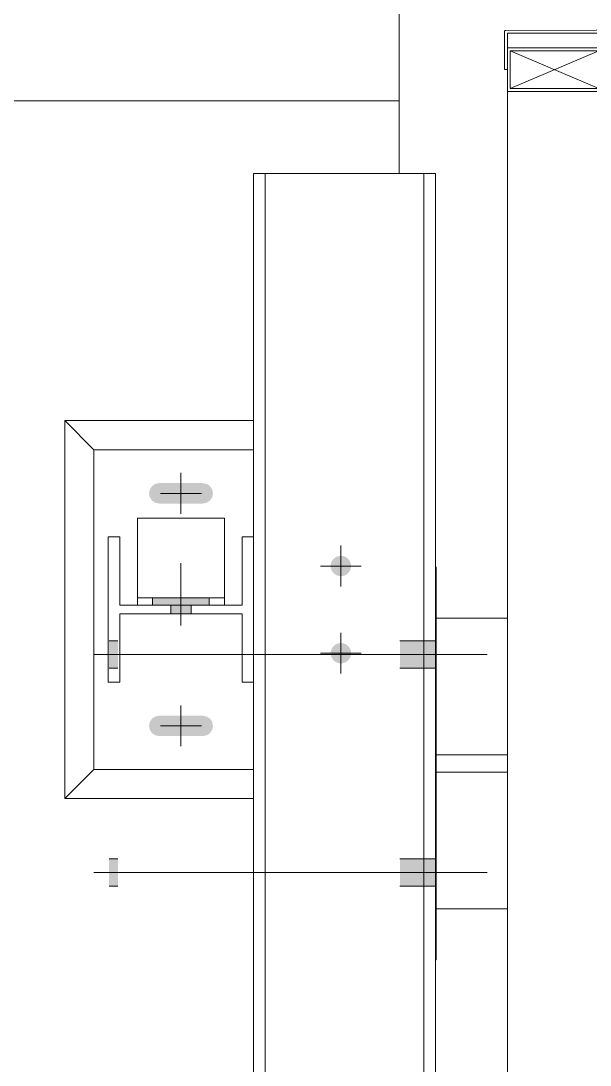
# Model space of a CAD drawing. Header units: millimetres. Extents: x -220592 to 404889, y -217665 to 38245.
# Drawn here: x 7651.98 to 7655.9, y -48064.16 to -48056.97 of the extents above; entities that cross this region are included whole.
import ezdxf

# ---------------------------------------------------------------- set-up
doc = ezdxf.new("R2010")
doc.units = ezdxf.units.MM
doc.linetypes.add('XKITLINE00', pattern=[0])
doc.layers.add('000 - 0_HIDE_OBJ_FRAMING_DEF_SUB_1', color=7, linetype='Continuous')
doc.layers.add('Part', color=7, linetype='Continuous', lineweight=0)

# ---------------------------------------------------------------- blocks, each defined once
blk = doc.blocks.new('*A13471')
at = {"layer": '000 - 0_HIDE_OBJ_FRAMING_DEF_SUB_1', "color": 7, "linetype": 'XKITLINE00', "lineweight": 0}
blk.add_line((-83.063284, 152.190805), (-83.063283, 152.690388), dxfattribs=at)
blk = doc.blocks.new('*A13472')
at = {"layer": '000 - 0_HIDE_OBJ_FRAMING_DEF_SUB_1', "color": 7, "linetype": 'XKITLINE00', "lineweight": 0}
blk.add_line((-83.063349, 152.190805), (-83.063349, 152.690388), dxfattribs=at)
blk = doc.blocks.new('*A14400')
at = {"layer": '000 - 0_HIDE_OBJ_FRAMING_DEF_SUB_1', "color": 7, "linetype": 'XKITLINE00', "lineweight": 0}
for p, q in [((-82.813213, 152.190805), (-84.063213, 152.190805)), ((-84.063213, 152.190805), (-84.063213, 149.690805)), ((-83.983213, 124.940805), (-83.983213, 152.190805)), ((-82.893213, 124.940805), (-82.893213, 152.190805)), ((-82.813213, 124.940805), (-82.813213, 152.190805)), ((-84.063213, 128.690805), (-84.063213, 148.690805))]:
    blk.add_line(p, q, dxfattribs=at)
blk = doc.blocks.new('*A14401')
at = {"layer": 'Part', "color": 7, "linetype": 'XKITLINE00', "lineweight": 0}
blk.add_line((-82.318045, 139.556249), (-82.318045, 152.756135), dxfattribs=at)
blk = doc.blocks.new('*A14403')
at = {"layer": 'Part', "color": 7, "linetype": 'XKITLINE00', "lineweight": 0}
for p, q in [((-82.807633, 149.482071), (-82.813213, 149.482071)), ((-82.807633, 146.782071), (-82.807633, 149.482071)), ((-82.813213, 146.782071), (-82.807633, 146.782071))]:
    blk.add_line(p, q, dxfattribs=at)
blk = doc.blocks.new('*A14404')
at = {"layer": '000 - 0_HIDE_OBJ_FRAMING_DEF_SUB_1', "color": 7, "linetype": 'XKITLINE00', "lineweight": 0}
for p, q in [((-85.163213, 150.290805), (-85.163213, 148.090805)), ((-85.163213, 150.290805), (-84.063213, 150.290805)), ((-85.163213, 148.090805), (-84.063213, 148.090805))]:
    blk.add_line(p, q, dxfattribs=at)
blk = doc.blocks.new('*A14405')
at = {"layer": '000 - 0_HIDE_OBJ_FRAMING_DEF_SUB_1', "color": 7, "linetype": 'XKITLINE00', "lineweight": 0}
for p, q in [((-85.363213, 150.490805), (-85.163213, 150.290805)), ((-85.363213, 147.890805), (-85.363213, 150.490805)), ((-85.363213, 150.490805), (-84.063213, 150.490805)), ((-85.163213, 148.090805), (-85.363213, 147.890805)), ((-85.363213, 147.890805), (-84.063213, 147.890805))]:
    blk.add_line(p, q, dxfattribs=at)
blk = doc.blocks.new('*A14406')
at = {"layer": '000 - 0_HIDE_OBJ_FRAMING_DEF_SUB_1', "color": 7, "linetype": 'XKITLINE00', "lineweight": 0}
for p, q in [((-84.863213, 149.820805), (-84.863213, 149.220805)), ((-84.263213, 149.820805), (-84.863213, 149.820805)), ((-84.263213, 149.220805), (-84.263213, 149.820805)), ((-84.863213, 149.270805), (-84.263213, 149.270805))]:
    blk.add_line(p, q, dxfattribs=at)
blk = doc.blocks.new('*A14407')
at = {"layer": '000 - 0_HIDE_OBJ_FRAMING_DEF_SUB_1'}
for points in [[(-84.3682, 149.2708), (-84.3682, 149.2208), (-84.7582, 149.2208), (-84.7582, 149.2708)], [(-84.4932, 149.2208), (-84.4932, 149.1608), (-84.6332, 149.1608), (-84.6332, 149.2208)]]:
    blk.add_hatch(color=7, dxfattribs=at).paths.add_polyline_path(points, flags=17)
at = {"layer": '000 - 0_HIDE_OBJ_FRAMING_DEF_SUB_1', "color": 7, "linetype": 'XKITLINE00', "lineweight": 0}
for p, q in [((-84.5632, 149.0816), (-84.5632, 149.5108)), ((-84.7582, 149.2208), (-84.7582, 149.2708)), ((-84.3682, 149.2208), (-84.3682, 149.2708)), ((-84.6332, 149.1608), (-84.6332, 149.2208)), ((-84.4932, 149.1608), (-84.4932, 149.2208))]:
    blk.add_line(p, q, dxfattribs=at)
blk = doc.blocks.new('*A14408')
at = {"layer": '000 - 0_HIDE_OBJ_FRAMING_DEF_SUB_1'}
for points in [[(-83.4564, 149.5605), (-83.4496, 149.5595), (-83.4429, 149.5578), (-83.4364, 149.5555), (-83.4302, 149.5525), (-83.4243, 149.549), (-83.4188, 149.5449), (-83.4137, 149.5403), (-83.4091, 149.5352), (-83.405, 149.5297), (-83.4015, 149.5238), (-83.3985, 149.5176), (-83.3962, 149.5111), (-83.3946, 149.5045), (-83.3936, 149.4977), (-83.3932, 149.4908), (-83.3936, 149.4839), (-83.3946, 149.4771), (-83.3962, 149.4705), (-83.3985, 149.464), (-83.4015, 149.4578), (-83.405, 149.4519), (-83.4091, 149.4464), (-83.4137, 149.4413), (-83.4188, 149.4367), (-83.4243, 149.4326), (-83.4302, 149.4291), (-83.4364, 149.4261), (-83.4429, 149.4238), (-83.4496, 149.4221), (-83.4564, 149.4211), (-83.4632, 149.4208), (-83.4701, 149.4211), (-83.4769, 149.4221), (-83.4835, 149.4238), (-83.49, 149.4261), (-83.4962, 149.4291), (-83.5021, 149.4326), (-83.5076, 149.4367), (-83.5127, 149.4413), (-83.5173, 149.4464), (-83.5214, 149.4519), (-83.5249, 149.4578), (-83.5279, 149.464), (-83.5302, 149.4705), (-83.5319, 149.4771), (-83.5329, 149.4839), (-83.5332, 149.4908), (-83.5329, 149.4977), (-83.5319, 149.5045), (-83.5302, 149.5111), (-83.5279, 149.5176), (-83.5249, 149.5238), (-83.5214, 149.5297), (-83.5173, 149.5352), (-83.5127, 149.5403), (-83.5076, 149.5449), (-83.5021, 149.549), (-83.4962, 149.5525), (-83.49, 149.5555), (-83.4835, 149.5578), (-83.4769, 149.5595), (-83.4701, 149.5605), (-83.4632, 149.5608)], [(-83.4564, 148.9605), (-83.4496, 148.9595), (-83.4429, 148.9578), (-83.4364, 148.9555), (-83.4302, 148.9525), (-83.4243, 148.949), (-83.4188, 148.9449), (-83.4137, 148.9403), (-83.4091, 148.9352), (-83.405, 148.9297), (-83.4015, 148.9238), (-83.3985, 148.9176), (-83.3962, 148.9111), (-83.3946, 148.9045), (-83.3936, 148.8977), (-83.3932, 148.8908), (-83.3936, 148.8839), (-83.3946, 148.8771), (-83.3962, 148.8705), (-83.3985, 148.864), (-83.4015, 148.8578), (-83.405, 148.8519), (-83.4091, 148.8464), (-83.4137, 148.8413), (-83.4188, 148.8367), (-83.4243, 148.8326), (-83.4302, 148.8291), (-83.4364, 148.8261), (-83.4429, 148.8238), (-83.4496, 148.8221), (-83.4564, 148.8211), (-83.4632, 148.8208), (-83.4701, 148.8211), (-83.4769, 148.8221), (-83.4835, 148.8238), (-83.49, 148.8261), (-83.4962, 148.8291), (-83.5021, 148.8326), (-83.5076, 148.8367), (-83.5127, 148.8413), (-83.5173, 148.8464), (-83.5214, 148.8519), (-83.5249, 148.8578), (-83.5279, 148.864), (-83.5302, 148.8705), (-83.5319, 148.8771), (-83.5329, 148.8839), (-83.5332, 148.8908), (-83.5329, 148.8977), (-83.5319, 148.9045), (-83.5302, 148.9111), (-83.5279, 148.9176), (-83.5249, 148.9238), (-83.5214, 148.9297), (-83.5173, 148.9352), (-83.5127, 148.9403), (-83.5076, 148.9449), (-83.5021, 148.949), (-83.4962, 148.9525), (-83.49, 148.9555), (-83.4835, 148.9578), (-83.4769, 148.9595), (-83.4701, 148.9605), (-83.4632, 148.9608)]]:
    blk.add_hatch(color=7, dxfattribs=at).paths.add_polyline_path(points, flags=17)
at = {"layer": '000 - 0_HIDE_OBJ_FRAMING_DEF_SUB_1', "color": 7, "linetype": 'XKITLINE00', "lineweight": 0}
for p, q in [((-83.4632, 149.6308), (-83.4632, 149.3508)), ((-83.6032, 149.4908), (-83.3232, 149.4908)), ((-83.4632, 149.0308), (-83.4632, 148.7508)), ((-83.6032, 148.8908), (-83.3232, 148.8908))]:
    blk.add_line(p, q, dxfattribs=at)
blk = doc.blocks.new('*A14409')
at = {"layer": '000 - 0_HIDE_OBJ_FRAMING_DEF_SUB_1'}
for points in [[(-84.3485, 149.964), (-84.3637, 149.9413), (-84.3864, 149.9261), (-84.4132, 149.9208), (-84.7132, 149.9208), (-84.74, 149.9261), (-84.7627, 149.9413), (-84.7779, 149.964), (-84.7832, 149.9908), (-84.7779, 150.0176), (-84.7627, 150.0403), (-84.74, 150.0555), (-84.7132, 150.0608), (-84.4132, 150.0608), (-84.3864, 150.0555), (-84.3637, 150.0403), (-84.3485, 150.0176), (-84.3432, 149.9908)], [(-84.3485, 148.364), (-84.3637, 148.3413), (-84.3864, 148.3261), (-84.4132, 148.3208), (-84.7132, 148.3208), (-84.74, 148.3261), (-84.7627, 148.3413), (-84.7779, 148.364), (-84.7832, 148.3908), (-84.7779, 148.4176), (-84.7627, 148.4403), (-84.74, 148.4555), (-84.7132, 148.4608), (-84.4132, 148.4608), (-84.3864, 148.4555), (-84.3637, 148.4403), (-84.3485, 148.4176), (-84.3432, 148.3908)]]:
    blk.add_hatch(color=7, dxfattribs=at).paths.add_polyline_path(points, flags=17)
at = {"layer": '000 - 0_HIDE_OBJ_FRAMING_DEF_SUB_1', "color": 7, "linetype": 'XKITLINE00', "lineweight": 0}
for p, q in [((-84.5632, 150.1308), (-84.5632, 149.8508)), ((-84.7032, 149.9908), (-84.4232, 149.9908)), ((-84.5632, 148.5308), (-84.5632, 148.2508)), ((-84.7032, 148.3908), (-84.4232, 148.3908))]:
    blk.add_line(p, q, dxfattribs=at)
blk = doc.blocks.new('*A14412')
at = {"layer": '000 - 0_HIDE_OBJ_FRAMING_DEF_SUB_1', "color": 7, "linetype": 'XKITLINE00', "lineweight": 0}
for p, q in [((-84.983213, 149.690805), (-85.063213, 149.690805)), ((-85.063213, 149.690805), (-85.063213, 148.690805)), ((-84.983213, 149.220805), (-84.983213, 149.690805)), ((-84.063213, 149.690805), (-84.143213, 149.690805)), ((-84.143213, 149.690805), (-84.143213, 149.220805)), ((-84.063213, 148.690805), (-84.063213, 149.690805)), ((-84.143213, 149.220805), (-84.983213, 149.220805)), ((-84.983213, 148.690805), (-84.983213, 149.160805)), ((-84.983213, 149.160805), (-84.143213, 149.160805)), ((-84.143213, 149.160805), (-84.143213, 148.690805)), ((-85.063213, 148.690805), (-84.983213, 148.690805)), ((-84.143213, 148.690805), (-84.063213, 148.690805))]:
    blk.add_line(p, q, dxfattribs=at)
blk = doc.blocks.new('*A14508')
at = {"layer": '000 - 0_HIDE_OBJ_FRAMING_DEF_SUB_1'}
for points in [[(-84.9976, 148.7871), (-85.0576, 148.7871), (-85.0576, 148.9771), (-84.9976, 148.9771)], [(-84.9976, 148.7871), (-85.0576, 148.7871), (-85.0576, 148.9771), (-84.9976, 148.9771)], [(-82.8076, 148.7871), (-83.0576, 148.7871), (-83.0576, 148.9771), (-82.8076, 148.9771)], [(-82.8076, 148.7871), (-83.0576, 148.7871), (-83.0576, 148.9771), (-82.8076, 148.9771)], [(-84.9976, 147.2871), (-85.0576, 147.2871), (-85.0576, 147.4771), (-84.9976, 147.4771)], [(-84.9976, 147.2871), (-85.0576, 147.2871), (-85.0576, 147.4771), (-84.9976, 147.4771)], [(-82.8076, 147.2871), (-83.0576, 147.2871), (-83.0576, 147.4771), (-82.8076, 147.4771)], [(-82.8076, 147.2871), (-83.0576, 147.2871), (-83.0576, 147.4771), (-82.8076, 147.4771)]]:
    blk.add_hatch(color=7, dxfattribs=at).paths.add_polyline_path(points, flags=17)
at = {"layer": '000 - 0_HIDE_OBJ_FRAMING_DEF_SUB_1', "color": 7, "linetype": 'XKITLINE00', "lineweight": 0}
for p, q in [((-85.0576, 148.9771), (-84.9976, 148.9771)), ((-85.0576, 148.9771), (-84.9976, 148.9771)), ((-83.0576, 148.9771), (-82.8076, 148.9771)), ((-83.0576, 148.9771), (-82.8076, 148.9771)), ((-85.1632, 148.8821), (-82.4576, 148.8821)), ((-85.1632, 148.8821), (-82.4576, 148.8821)), ((-85.0576, 148.7871), (-84.9976, 148.7871)), ((-85.0576, 148.7871), (-84.9976, 148.7871)), ((-83.0576, 148.7871), (-82.8076, 148.7871)), ((-83.0576, 148.7871), (-82.8076, 148.7871)), ((-85.0576, 147.4771), (-84.9976, 147.4771)), ((-85.0576, 147.4771), (-84.9976, 147.4771)), ((-83.0576, 147.4771), (-82.8076, 147.4771)), ((-83.0576, 147.4771), (-82.8076, 147.4771)), ((-85.1632, 147.3821), (-82.4576, 147.3821)), ((-85.1632, 147.3821), (-82.4576, 147.3821)), ((-85.0576, 147.2871), (-84.9976, 147.2871)), ((-85.0576, 147.2871), (-84.9976, 147.2871)), ((-83.0576, 147.2871), (-82.8076, 147.2871)), ((-83.0576, 147.2871), (-82.8076, 147.2871))]:
    blk.add_line(p, q, dxfattribs=at)
blk = doc.blocks.new('*A14511')
at = {"layer": 'Part', "color": 7, "linetype": 'XKITLINE00', "lineweight": 0}
for p, q in [((-82.807633, 148.192111), (-82.318045, 148.192111)), ((-82.807633, 148.072111), (-82.318045, 148.072111))]:
    blk.add_line(p, q, dxfattribs=at)
blk = doc.blocks.new('*A14512')
at = {"layer": '000 - 0_HIDE_OBJ_FRAMING_DEF_SUB_1', "color": 7, "linetype": 'XKITLINE00', "lineweight": 0}
for p, q in [((-82.807633, 149.132111), (-82.318045, 149.132111)), ((-82.807633, 147.132111), (-82.318045, 147.132111))]:
    blk.add_line(p, q, dxfattribs=at)
blk = doc.blocks.new('*A14585')
at = {"layer": '000 - 0_HIDE_OBJ_FRAMING_DEF_SUB_1', "color": 7, "linetype": 'XKITLINE00', "lineweight": 0}
for p, q in [((-87.063349, 154.690388), (-83.063349, 154.690388)), ((-87.063349, 152.690388), (-87.063349, 154.690388)), ((-83.063349, 154.690388), (-83.063349, 152.690388)), ((-83.063349, 152.690388), (-87.063349, 152.690388))]:
    blk.add_line(p, q, dxfattribs=at)
blk = doc.blocks.new('*A14590')
at = {"layer": 'Part', "color": 7, "linetype": 'XKITLINE00', "lineweight": 0}
for p, q in [((-81.668045, 153.056135), (-82.318045, 153.056135)), ((-82.318045, 153.056135), (-82.318045, 152.756135)), ((-82.298045, 152.776135), (-81.688045, 153.036135)), ((-82.298045, 153.036135), (-81.688045, 152.776135)), ((-82.298045, 152.776135), (-82.298045, 153.036135)), ((-82.298045, 153.036135), (-81.688045, 153.036135)), ((-81.688045, 153.036135), (-81.688045, 152.776135)), ((-81.668045, 152.756135), (-81.668045, 153.056135)), ((-82.318045, 152.756135), (-81.668045, 152.756135)), ((-81.688045, 152.776135), (-82.298045, 152.776135))]:
    blk.add_line(p, q, dxfattribs=at)
blk = doc.blocks.new('*A14596')
at = {"layer": 'Part', "color": 7, "linetype": 'XKITLINE00', "lineweight": 0}
for p, q in [((-82.317761, 154.40603), (-82.337761, 154.406027)), ((-82.337761, 154.406027), (-82.337716, 154.146027)), ((-82.317717, 154.15603), (-82.317761, 154.40603)), ((-82.337716, 154.146027), (-82.336029, 154.140471)), ((-82.336029, 154.140471), (-82.331541, 154.136789)), ((-82.331541, 154.136789), (-81.707714, 154.136137)), ((-80.927717, 154.156273), (-82.317717, 154.15603)), ((-81.707714, 154.136137), (-81.702158, 154.134452)), ((-81.702158, 154.134452), (-81.698474, 154.129965)), ((-81.698474, 154.129965), (-81.697712, 154.126138)), ((-81.697548, 153.186138), (-81.697712, 154.126138)), ((-81.677712, 154.126142), (-81.676028, 154.131698)), ((-81.676786, 153.182315), (-81.677712, 154.126142)), ((-81.676028, 154.131698), (-81.671541, 154.135382)), ((-81.671541, 154.135382), (-81.027714, 154.136255)), ((-81.027714, 154.136255), (-81.027702, 154.066255)), ((-80.928462, 154.062446), (-80.927717, 154.156273)), ((-81.027702, 154.066255), (-81.026015, 154.0607)), ((-81.026015, 154.0607), (-81.021527, 154.057018)), ((-81.021527, 154.057018), (-80.9377, 154.056271)), ((-80.9377, 154.056271), (-80.932145, 154.057957)), ((-80.932145, 154.057957), (-80.928462, 154.062446)), ((-81.026798, 153.250082), (-81.027546, 153.176255)), ((-81.023116, 153.254571), (-81.026798, 153.250082)), ((-81.01756, 153.256257), (-81.023116, 153.254571)), ((-80.933733, 153.25551), (-81.01756, 153.256257)), ((-80.929245, 153.251828), (-80.933733, 153.25551)), ((-80.927559, 153.246273), (-80.929245, 153.251828)), ((-81.70372, 153.176899), (-82.327546, 153.176028)), ((-81.699232, 153.180582), (-81.70372, 153.176899)), ((-81.697548, 153.186138), (-81.699232, 153.180582)), ((-81.673102, 153.177828), (-81.676786, 153.182315)), ((-81.667546, 153.176144), (-81.673102, 153.177828)), ((-80.927543, 153.156273), (-80.927559, 153.246273)), ((-82.336784, 153.169854), (-82.337499, 152.906027)), ((-82.333102, 153.174342), (-82.336784, 153.169854)), ((-82.327546, 153.176028), (-82.333102, 153.174342)), ((-82.317543, 153.15603), (-80.927543, 153.156273)), ((-82.317499, 152.90603), (-82.317543, 153.15603)), ((-81.027546, 153.176255), (-81.667546, 153.176144)), ((-82.337499, 152.906027), (-82.317499, 152.90603))]:
    blk.add_line(p, q, dxfattribs=at)

msp = doc.modelspace()

# ---------------------------------------------------------------- block references
at = {"color": 7, "lineweight": 0}
for name in ['*A13471', '*A13472', '*A14585', '*A14596', '*A14590', '*A14401', '*A14400', '*A14405', '*A14404', '*A14409', '*A14406', '*A14412', '*A14408', '*A14407', '*A14403', '*A14512', '*A14508', '*A14511']:
    msp.add_blockref(name, (7737.6457, -48210.2152), dxfattribs=at)

doc.saveas('drawing.dxf')
